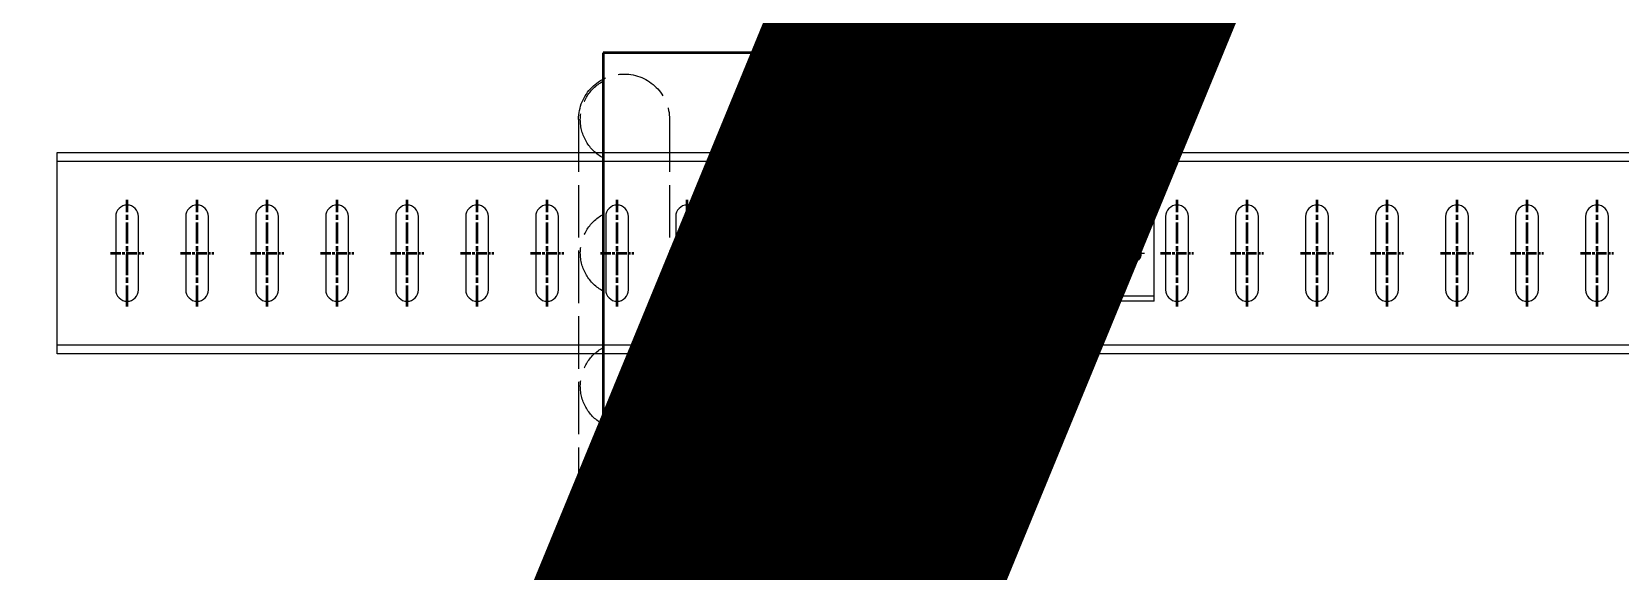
# Model space of a CAD drawing. Header units: millimetres. Extents: x -677815 to 476396, y -125373 to 39000.
# Drawn here: x 452618 to 453525, y -37050 to -36741 of the extents above; entities that cross this region are included whole.
import ezdxf

# ---------------------------------------------------------------- set-up
doc = ezdxf.new("R2010")
doc.units = ezdxf.units.MM
for name, pattern in [('Xref Rapid Pick$0$AM_ISO02W050', [7.5, 6, -1.5]), ('Xref Rapid Pick$0$AM_ISO08W050', [18, 12, -1.5, 3, -1.5]), ('Xref Rapid Pick$0$AM_ISO08W050x2', [9, 6, -0.75, 1.5, -0.75]), ('Xref Rapid Pick$0$MultiDeck$0$Conveyor - Ground 940 aisles$0$HIDDEN', [9.525, 6.35, -3.175])]:
    doc.linetypes.add(name, pattern=pattern)
for name, color, linetype, lineweight in [('AM_BOR', 4, 'Continuous', 25), ('Xref Rapid Pick$0$Center', 7, 'Xref Rapid Pick$0$AM_ISO08W050', 50), ('Xref Rapid Pick$0$Conv - Order Out', 5, 'Continuous', 50), ('Xref Rapid Pick$0$Conv- Product Out', 6, 'Continuous', 25), ('Xref Rapid Pick$0$Hidden', 9, 'Xref Rapid Pick$0$AM_ISO02W050', 25), ('Xref Rapid Pick$0$Side Channel', 1, 'Continuous', 25)]:
    doc.layers.add(name, color=color, linetype=linetype, lineweight=lineweight)
doc.layers.add('Xref Rapid Pick$0$MultiDeck$0$Conveyor - Ground 940 aisles$0$D', color=7, linetype='Continuous')
doc.layers.add('Xref Rapid Pick$0$MultiDeck$0$Conveyor - Ground 940 aisles$0$H', color=7, linetype='Xref Rapid Pick$0$MultiDeck$0$Conveyor - Ground 940 aisles$0$HIDDEN')

# ---------------------------------------------------------------- blocks, each defined once
blk = doc.blocks.new('Xref Rapid Pick$0$K071126')
for p, q in [((-96.42, 716.2), (-92.11, 716.2)), ((-85.76, 716.2), (-92.11, 716.2)), ((-45.77, 716.2), (-85.76, 716.2)), ((-85.76, 716.2), (-85.76, 712.2)), ((-81.77, 716.7), (-67.77, 716.7)), ((-81.77, 716.7), (-81.77, 716.2)), ((-67.77, 716.7), (-67.77, 716.2)), ((-45.77, 716.2), (-42.77, 716.2)), ((-45.77, 712.2), (-45.77, 716.2)), ((-37.27, 712.2), (-45.77, 712.2)), ((-42.77, 716.2), (-42.12, 716.2)), ((-37.77, 716.2), (-42.12, 716.2)), ((-42.12, 712.2), (-42.12, 716.2)), ((-33.42, 716.2), (-37.77, 716.2)), ((-37.77, 712.2), (-37.77, 716.2)), ((-37.27, 712.2), (-30.77, 712.2)), ((-33.42, 712.2), (-33.42, 716.2)), ((-33.42, 716.2), (-30.77, 716.2)), ((-30.77, 716.2), (-30.77, 712.2)), ((-30.77, 706.2), (-30.77, 712.2))]:
    blk.add_line(p, q)
blk = doc.blocks.new('*U873')
blk.add_circle((707.04, -5752.4), 5)
at = {"rotation": 187.8895527349794}
blk.add_blockref('Xref Rapid Pick$0$K071126', (536.17, -5060.3), dxfattribs=at)
blk = doc.blocks.new('*U861')
blk.add_lwpolyline([(0, 0), (1219.2, 0), (1219.2, -163.5), (0, -163.5)], close=True)
at = {"layer": 'Xref Rapid Pick$0$Hidden', "ltscale": 5}
for p, q in [((38.1, 14), (571.5, 14)), ((38.1, -38), (571.5, -38))]:
    blk.add_line(p, q, dxfattribs=at)
for centre, radius, start, end in [((38.1, -12), 26, 90, 270), ((38.1, -12), 25, 28.6854, 151.3146), ((114.3, -12), 25, 28.6854, 151.3146), ((190.5, -12), 25, 28.6854, 151.3146), ((266.7, -12), 25, 28.6854, 151.3146)]:
    blk.add_arc(centre, radius, start, end, dxfattribs=at)
blk = doc.blocks.new('*U869')
for p, q in [((-27.5, 28.5), (27.5, 28.5)), ((-27.5, -131.5), (-27.5, 28.5)), ((-24.5, -131.5), (-24.5, 28.5)), ((24.5, -131.5), (24.5, 28.5)), ((27.5, -131.5), (27.5, 28.5)), ((-95.25, 18.7), (-29.95, 18.7)), ((-95.25, 18.7), (-95.25, 13.7)), ((29.95, 18.7), (95.25, 18.7)), ((95.25, 18.7), (95.25, 13.7)), ((-95.25, 13.7), (-29.95, 13.7)), ((95.25, 13.7), (29.95, 13.7)), ((-27.5, -131.5), (27.5, -131.5))]:
    blk.add_line(p, q)
for centre in [(0, -67.5), (0, -118.5)]:
    blk.add_circle(centre, 5.5)
for centre, start, end in [((-29.95, 10.5), 0, 90), ((29.95, 10.5), 90, 180)]:
    blk.add_arc(centre, 3.2, start, end)
at = {"layer": 'Xref Rapid Pick$0$MultiDeck$0$Conveyor - Ground 940 aisles$0$D'}
for p, q in [((0, 2), (0, 21)), ((-2, 0), (-21, 0)), ((-1, 0), (1, 0)), ((0, -1), (0, 1)), ((2, 0), (21, 0)), ((0, -2), (0, -21)), ((0, -63.5), (0, -60)), ((-4, -67.5), (-7.5, -67.5)), ((-2, -67.5), (2, -67.5)), ((0, -69.5), (0, -65.5)), ((0, -71.5), (0, -75)), ((4, -67.5), (7.5, -67.5)), ((0, -114.5), (0, -111)), ((0, -120.5), (0, -116.5)), ((-4, -118.5), (-7.5, -118.5)), ((-2, -118.5), (2, -118.5)), ((0, -122.5), (0, -126)), ((4, -118.5), (7.5, -118.5))]:
    blk.add_line(p, q, dxfattribs=at)
at = {"layer": 'Xref Rapid Pick$0$MultiDeck$0$Conveyor - Ground 940 aisles$0$D', "linetype": 'Xref Rapid Pick$0$MultiDeck$0$Conveyor - Ground 940 aisles$0$HIDDEN'}
for p, q in [((-26.75, 10.5), (-26.75, -1.64)), ((-21.75, 10.5), (-21.75, -1.48)), ((21.75, 10.5), (21.75, -1.48)), ((26.75, 10.5), (26.75, -1.64))]:
    blk.add_line(p, q, dxfattribs=at)
blk.add_circle((0, 0), 20, dxfattribs=at)
for centre, radius, start, end in [((-29.95, 10.5), 8.2, 0, 90), ((29.95, 10.5), 8.2, 90, 180), ((0, 0), 26.8, 183.50044, 356.49956), ((0, 0), 21.8, 183.8813, 356.1187)]:
    blk.add_arc(centre, radius, start, end, dxfattribs=at)
at = {"layer": 'Xref Rapid Pick$0$MultiDeck$0$Conveyor - Ground 940 aisles$0$H'}
for p, q in [((-88.65, 18.7), (-88.65, 13.7)), ((-63.65, 18.7), (-63.65, 13.7)), ((63.65, 18.7), (63.65, 13.7)), ((88.65, 18.7), (88.65, 13.7))]:
    blk.add_line(p, q, dxfattribs=at)
blk = doc.blocks.new('Xref Rapid Pick$0$SLOT (0deg)')
blk.add_lwpolyline([(-21, 6.5, 1), (-21, -6.5), (21, -6.5, 1), (21, 6.5)], format="xyb", close=True)
at = {"layer": 'Xref Rapid Pick$0$Center', "linetype": 'Xref Rapid Pick$0$AM_ISO08W050x2', "lineweight": 50}
blk.add_line((0, 9.5), (0, -9.5), dxfattribs=at)
at = {"layer": 'Xref Rapid Pick$0$Center', "lineweight": 50}
blk.add_line((-30.5, 0), (30.5, 0), dxfattribs=at)
blk = doc.blocks.new('*U917')
for p, q in [((-52.5, 2408), (-52.5, 8)), ((52.5, 8), (52.5, 2408))]:
    blk.add_line(p, q)
blk.add_lwpolyline([(-57.5, 2408), (57.5, 2408), (57.5, 8), (-57.5, 8)], close=True)
for name, p in [('Xref Rapid Pick$0$SLOT (0deg)', (0, 2368)), ('Xref Rapid Pick$0$SLOT (0deg)', (0, 2328)), ('Xref Rapid Pick$0$SLOT (0deg)', (0, 2288)), ('Xref Rapid Pick$0$SLOT (0deg)', (0, 2248)), ('Xref Rapid Pick$0$SLOT (0deg)', (0, 2208)), ('Xref Rapid Pick$0$SLOT (0deg)', (0, 2168)), ('Xref Rapid Pick$0$SLOT (0deg)', (0, 2128)), ('Xref Rapid Pick$0$SLOT (0deg)', (0, 2088)), ('Xref Rapid Pick$0$SLOT (0deg)', (0, 2048)), ('Xref Rapid Pick$0$SLOT (0deg)', (0, 2008)), ('Xref Rapid Pick$0$SLOT (0deg)', (0, 1968)), ('*U869', (0, 1912.5)), ('Xref Rapid Pick$0$SLOT (0deg)', (0, 1928)), ('Xref Rapid Pick$0$SLOT (0deg)', (0, 1888)), ('Xref Rapid Pick$0$SLOT (0deg)', (0, 1848)), ('Xref Rapid Pick$0$SLOT (0deg)', (0, 1808)), ('Xref Rapid Pick$0$SLOT (0deg)', (0, 1768)), ('Xref Rapid Pick$0$SLOT (0deg)', (0, 1728)), ('Xref Rapid Pick$0$SLOT (0deg)', (0, 1688)), ('Xref Rapid Pick$0$SLOT (0deg)', (0, 1648)), ('Xref Rapid Pick$0$SLOT (0deg)', (0, 1608)), ('Xref Rapid Pick$0$SLOT (0deg)', (0, 1568)), ('Xref Rapid Pick$0$SLOT (0deg)', (0, 1528))]:
    blk.add_blockref(name, p)
blk = doc.blocks.new('Xref Rapid Pick')
at = {"layer": 'Xref Rapid Pick$0$Side Channel', "const_width": 250}
blk.add_lwpolyline([(457151.35, -27049.17), (452202.67, -39091.51)], dxfattribs=at)
at = {"layer": 'Xref Rapid Pick$0$Conv - Order Out', "xscale": -1}
for name, p, rotation in [('*U873', (453613.09, -30967.4), 1.499999999999995), ('*U861', (452944.09, -36753.2), 90)]:
    blk.add_blockref(name, p, dxfattribs=dict(at, rotation=rotation))
at = {"layer": 'Xref Rapid Pick$0$Conv- Product Out', "rotation": 89.99999999999999}
blk.add_blockref('*U917', (455040.09, -36867.73), dxfattribs=at)

msp = doc.modelspace()

# ---------------------------------------------------------------- block references
at = {"layer": 'AM_BOR'}
msp.add_blockref('Xref Rapid Pick', (0, 0), dxfattribs=at)

doc.saveas('drawing.dxf')
